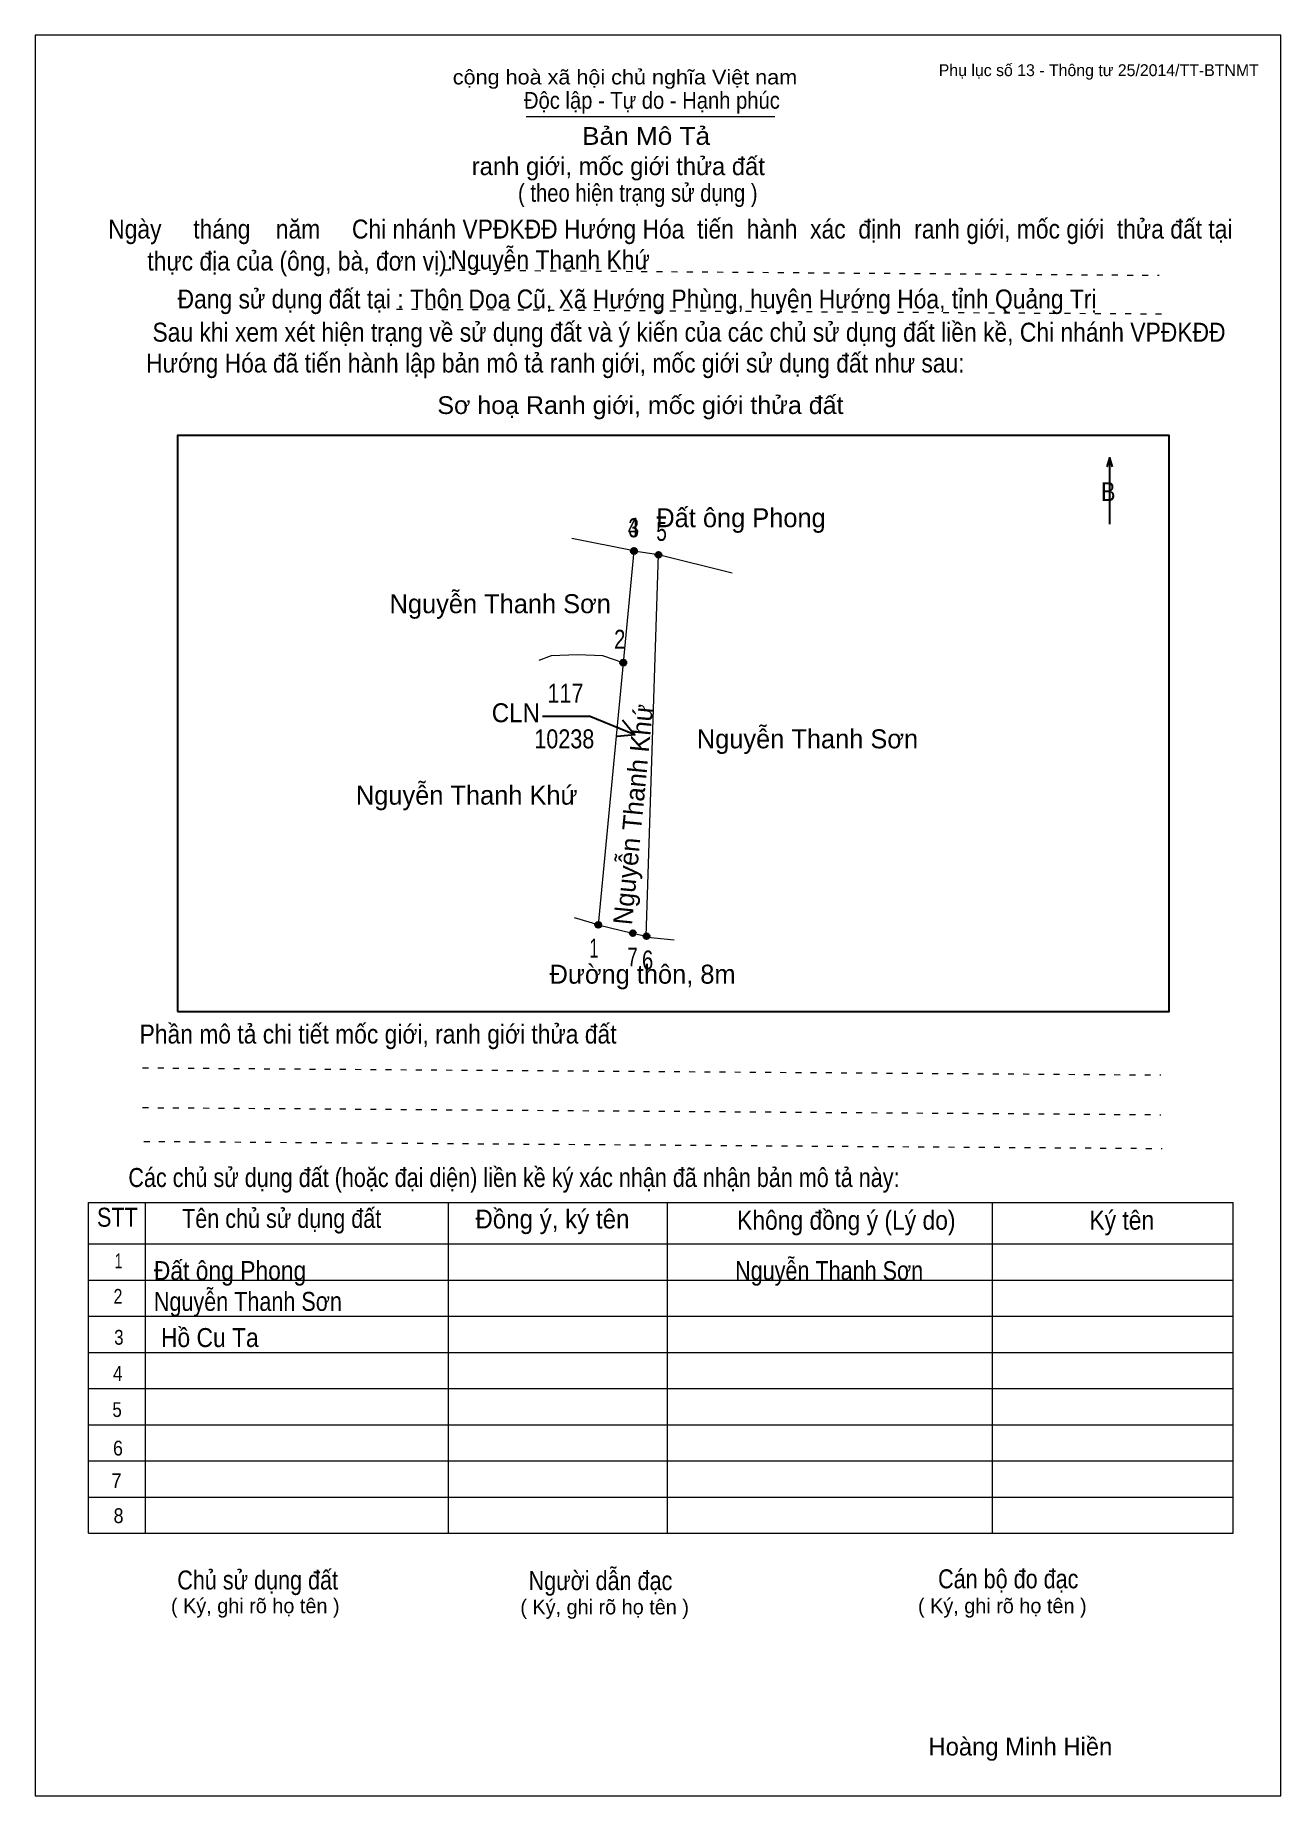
# Model space of a CAD drawing. Header units: centimetres. Extents: x 0 to 21, y 0 to 29.7.
import ezdxf
from ezdxf.enums import TextEntityAlignment as Align

# ---------------------------------------------------------------- set-up
doc = ezdxf.new("R2010")
doc.units = ezdxf.units.CM
doc.header["$LTSCALE"] = 0.13
doc.header["$PDMODE"] = 32
doc.header["$PDSIZE"] = 0.065
doc.linetypes.add('DOTTED', pattern=[1.5, 0.3, -1.2])
for name, color, linetype, lineweight in [('1', 7, 'Continuous', 25), ('32', 7, 'Continuous', 25), ('33', 7, 'Continuous', 25), ('6', 7, 'Continuous', 13), ('62', 7, 'Continuous', 13)]:
    doc.layers.add(name, color=color, linetype=linetype, lineweight=lineweight)
doc.layers.add('34', color=7, linetype='Continuous')
doc.layers.add('63', color=7, linetype='Continuous')

msp = doc.modelspace()

# ---------------------------------------------------------------- hatches: boundary and pattern name
at = {"layer": '32'}
for points in [[(10.1442, 20.995, 1), (10.0442, 20.995, 1)], [(10.1446, 21.0001, 1), (10.0446, 21.0001, 1)], [(10.5576, 20.935, 1), (10.4576, 20.935, 1)], [(9.9646, 19.1143, 1), (9.8646, 19.1143, 1)], [(9.5426, 14.6911, 1), (9.4426, 14.6911, 1)], [(10.1247, 14.5518, 1), (10.0247, 14.5518, 1)], [(10.356, 14.5001, 1), (10.256, 14.5001, 1)]]:
    msp.add_hatch(color=256, dxfattribs=at).paths.add_polyline_path(points)

# ---------------------------------------------------------------- linework, layer by layer
at = {"layer": '1'}
msp.add_line((10.11, 17.9), (9.34, 18.21), dxfattribs=at)
at = {"layer": '1', "lineweight": 13}
msp.add_lwpolyline([(21, 0), (21, 29.7), (0, 29.7), (0, 0)], close=True, dxfattribs=at)
at = {"layer": '1'}
msp.add_lwpolyline([(9.9, 18.15), (10.11, 17.9), (9.81, 17.87)], dxfattribs=at)
at = {"layer": '32'}
for centre in [(10.0942, 20.995), (10.0946, 21.0001), (10.5076, 20.935), (9.9146, 19.1143), (9.4926, 14.6911), (10.0747, 14.5518), (10.306, 14.5001)]:
    msp.add_circle(centre, 0.05, dxfattribs=at)
at = {"layer": '33'}
msp.add_line((8.55, 18.21), (9.34, 18.21), dxfattribs=at)
at = {"layer": '6'}
for p, q in [((10.09, 21), (9.05, 21.21)), ((10.09, 21), (10.51, 20.94)), ((10.3, 14.5), (10.51, 20.94)), ((10.51, 20.94), (11.75, 20.63)), ((9.49, 14.69), (9.09, 14.81))]:
    msp.add_line(p, q, dxfattribs=at)
for points in [[(10.09, 21), (9.91, 19.11), (9.49, 14.69)], [(9.91, 19.11), (9.57, 19.23), (9.14, 19.25), (8.7, 19.23), (8.49, 19.15)], [(9.49, 14.69), (10.07, 14.55), (10.3, 14.5)], [(10.3, 14.5), (10.38, 14.48), (10.77, 14.44)]]:
    msp.add_lwpolyline(points, dxfattribs=at)
msp.add_point((10.09, 21), dxfattribs=at)
at = {"layer": '62'}
for p, q in [((8.28, 28.33), (12.47, 28.33)), ((0.9, 10.01), (20.2, 10.01)), ((0.9, 4.43), (0.9, 10.01)), ((1.86, 4.43), (1.86, 10.01)), ((6.97, 4.43), (6.97, 9.99)), ((10.66, 4.43), (10.66, 9.99)), ((16.14, 4.43), (16.14, 10.01)), ((20.2, 4.43), (20.2, 10.01)), ((0.9, 9.31), (20.2, 9.31)), ((0.9, 8.7), (20.2, 8.7)), ((0.9, 8.09), (20.2, 8.09)), ((0.9, 7.48), (20.2, 7.48)), ((0.9, 6.87), (20.2, 6.87)), ((0.9, 6.26), (20.2, 6.26)), ((0.9, 5.65), (20.2, 5.65)), ((0.9, 5.04), (20.2, 5.04)), ((0.9, 4.43), (20.2, 4.43))]:
    msp.add_line(p, q, dxfattribs=at)
at = {"layer": '62', "linetype": 'DOTTED'}
for p, q in [((6.89, 25.74), (18.95, 25.65)), ((6.09, 25.08), (19.04, 25)), ((1.81, 12.28), (18.98, 12.16)), ((1.81, 11.61), (18.98, 11.49)), ((1.83, 11.04), (19, 10.92))]:
    msp.add_line(p, q, dxfattribs=at)
at = {"layer": '62', "lineweight": 25}
for p, q in [((18.11, 22.58), (18.11, 21.45)), ((18.11, 22.57), (18.07, 22.42)), ((18.11, 22.57), (18.16, 22.42))]:
    msp.add_line(p, q, dxfattribs=at)
msp.add_lwpolyline([(2.4, 13.23), (19.12, 13.23), (19.12, 22.95), (2.4, 22.95)], close=True, dxfattribs=at)

# ---------------------------------------------------------------- texts
at = {"layer": '32'}
for s, width, p in [('4', 0.8, (10.085, 21.24)), ('3', 0.75, (10.09, 21.23)), ('5', 0.75, (10.56, 21.17)), ('2', 0.8, (9.855, 19.35)), ('1', 0.65, (9.42, 14.14)), ('7', 0.75, (10.07, 13.99)), ('6', 0.8, (10.325, 13.94))]:
    msp.add_text(s, height=0.32, dxfattribs=dict(at, width=width)).set_placement(p, align=Align.CENTER)
at = {"layer": '33'}
for s, p in [('Đất ông Phong', (11.9, 21.4)), ('Nguyễn Thanh Sơn', (7.84, 19.95)), ('Nguyễn Thanh Sơn', (13.02, 17.67)), ('Nguyễn Thanh Khứ', (7.275, 16.72)), ('Đường thôn, 8m', (10.24, 13.7))]:
    msp.add_text(s, height=0.32, dxfattribs=at).set_placement(p, align=Align.CENTER)
at = {"layer": '33', "width": 0.85}
for s, p in [('117', (8.94, 18.44)), ('10238', (8.92, 17.67))]:
    msp.add_text(s, height=0.32, dxfattribs=at).set_placement(p, align=Align.CENTER)
at = {"layer": '33', "width": 0.95}
msp.add_text('CLN', height=0.32, dxfattribs=at).set_placement((8.51, 18.11), align=Align.RIGHT)
at = {"layer": '33'}
msp.add_text('Nguyễn Thanh Khứ', height=0.3199, rotation=84.472, dxfattribs=at).set_placement((10.24, 16.5396), align=Align.CENTER)
at = {"layer": '34'}
for s, width, p in [('Nguyễn Thanh Khứ', 0.9, (7, 25.75)), ('Đất ông Phong', 0.9, (2, 8.7)), ('Nguyễn Thanh Sơn', 0.85, (11.8, 8.7)), ('Nguyễn Thanh Sơn', 0.85, (2, 8.18)), ('Hồ Cu Ta', 0.9, (2.12, 7.57))]:
    msp.add_text(s, height=0.32, dxfattribs=dict(at, width=width)).set_placement(p)
at = {"layer": '62'}
for s, height, width, p in [('cộng hoà xã hội chủ nghĩa Việt nam', 0.2474, 1.1, (7.04, 28.87)), ('Độc lập - Tự do - Hạnh phúc', 0.2828, 0.9, (8.24, 28.46)), ('Bản Mô Tả', 0.3, 1.1, (9.22, 27.85)), ('( theo hiện trạng sử dụng )', 0.3, 0.85, (8.14, 26.89)), ('Ngày     tháng    năm     Chi nhánh VPĐKĐĐ Hướng Hóa  tiến  hành  xác  định  ranh giới, mốc giới  thửa đất tại ', 0.32, 0.9, (1.23, 26.27)), ('thực địa của (ông, bà, đơn vị): ', 0.32, 0.9, (1.89, 25.73)), ('Đang sử dụng đất tại : Thôn Doa Cũ, Xã Hướng Phùng, huyện Hướng Hóa, tỉnh Quảng Trị', 0.32, 0.9, (2.4, 25.09)), (' Sau khi xem xét hiện trạng về sử dụng đất và ý kiến của các chủ sử dụng đất liền kề, Chi nhánh VPĐKĐĐ ', 0.32, 0.9, (1.87, 24.53)), ('Hướng Hóa đã tiến hành lập bản mô tả ranh giới, mốc giới sử dụng đất như sau:', 0.32, 0.9, (1.87, 24.01)), ('Sơ hoạ Ranh giới, mốc giới thửa đất', 0.3, 1.05, (6.78, 23.31)), ('B', 0.32, 0.85, (17.97, 21.84)), ('Phần mô tả chi tiết mốc giới, ranh giới thửa đất ', 0.32, 0.9, (1.76, 12.69)), ('Các chủ sử dụng đất (hoặc đại diện) liền kề ký xác nhận đã nhận bản mô tả này:', 0.32, 0.85, (1.57, 10.27))]:
    msp.add_text(s, height=height, dxfattribs=dict(at, width=width)).set_placement(p)
msp.add_text('ranh giới, mốc giới thửa đất', height=0.3, dxfattribs=at).set_placement((7.36, 27.34))
for s, height, width, p in [('STT', 0.32, 0.85, (1.385, 9.6)), ('Tên chủ sử dụng đất', 0.32, 0.85, (4.155, 9.58)), ('Đồng ý, ký tên', 0.32, 0.95, (8.72, 9.57)), ('Không đồng ý (Lý do)', 0.32, 0.9, (13.675, 9.55)), ('Ký tên', 0.32, 0.9, (18.32, 9.55)), ('1', 0.25, 0.7, (1.405, 8.9)), ('2', 0.25, 0.8, (1.395, 8.3)), ('3', 0.25, 0.85, (1.41, 7.61)), ('4', 0.25, 0.85, (1.39, 7)), ('5', 0.25, 0.85, (1.38, 6.39)), ('6', 0.25, 0.9, (1.395, 5.74)), ('7', 0.25, 0.95, (1.37, 5.19)), ('8', 0.25, 0.9, (1.405, 4.6)), ('Người dẫn đạc', 0.32, 0.85, (9.53, 3.47)), ('Chủ sử dụng đất', 0.32, 0.85, (3.75, 3.48)), ('Cán bộ đo đạc', 0.32, 0.85, (16.405, 3.5))]:
    msp.add_text(s, height=height, dxfattribs=dict(at, width=width)).set_placement(p, align=Align.CENTER)
for p in [(3.71, 3.08), (9.6, 3.06), (16.305, 3.08)]:
    msp.add_text('( Ký, ghi rõ họ tên )', height=0.25, dxfattribs=at).set_placement(p, align=Align.CENTER)
at = {"layer": '63'}
msp.add_text('Phụ lục số 13 - Thông tư 25/2014/TT-BTNMT', height=0.2, dxfattribs=at).set_placement((20.63, 29.01), align=Align.RIGHT)
msp.add_text('Hoàng Minh Hiền', height=0.3, dxfattribs=at).set_placement((16.61, 0.68), align=Align.CENTER)

doc.saveas('drawing.dxf')
